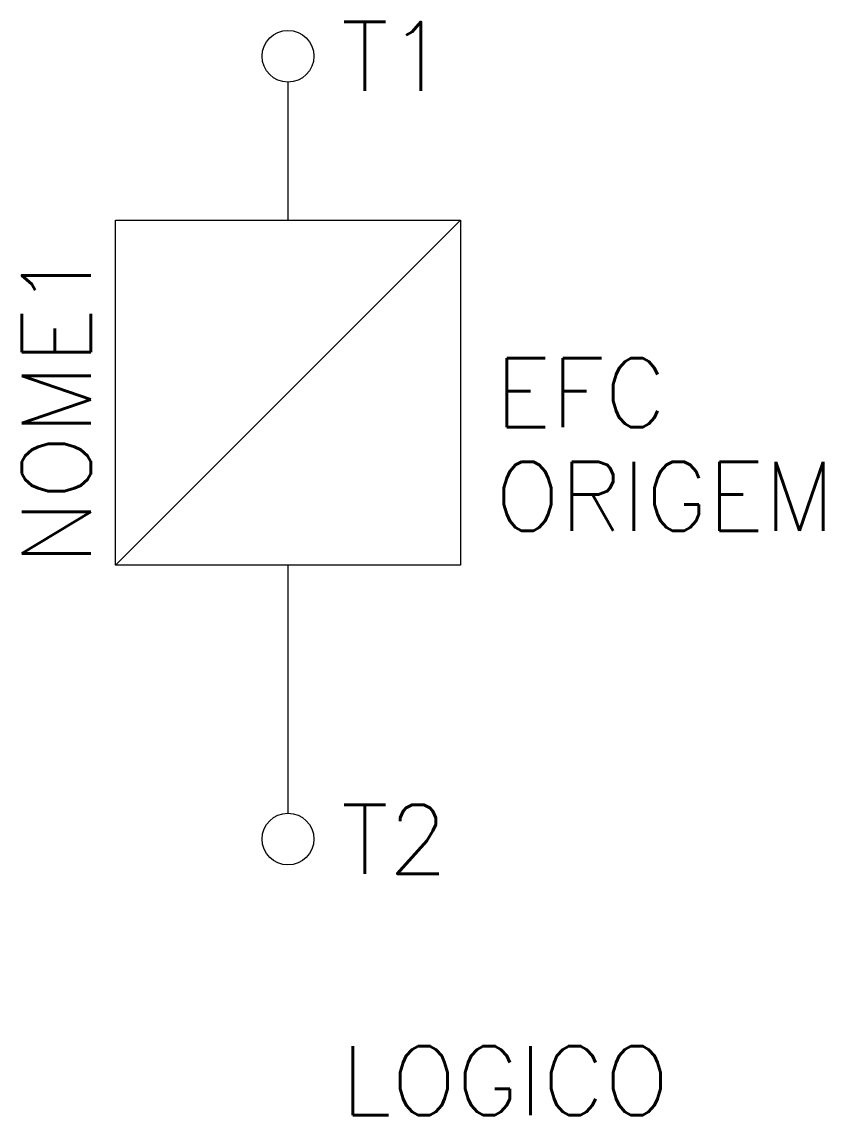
# Model space of a CAD drawing. Header units: millimetres. Extents: x -7.7 to 15.5, y -31.4 to 0.2.
import ezdxf
from ezdxf.enums import TextEntityAlignment as Align

# ---------------------------------------------------------------- set-up
doc = ezdxf.new("R2010")
doc.units = ezdxf.units.MM
doc.header["$LTSCALE"] = 10
doc.styles.add('ROMANS', font='romans.shx')

msp = doc.modelspace()

# ---------------------------------------------------------------- linework, layer by layer
at = {"color": 7, "linetype": 'Continuous'}
for p, q in [((0, -1.5), (0, -5.5)), ((-5, -15.5), (5, -5.5)), ((0, -15.5), (0, -22.685))]:
    msp.add_line(p, q, dxfattribs=at)
msp.add_lwpolyline([(-5, -5.5), (5, -5.5), (5, -15.5), (-5, -15.5)], close=True, dxfattribs=at)
msp.add_circle((0, -0.75), 0.75, dxfattribs=at)
at = {"linetype": 'Continuous'}
msp.add_circle((0, -23.435), 0.75, dxfattribs=at)

# ---------------------------------------------------------------- texts
at = {"color": 7, "lineweight": -3, "style": 'ROMANS'}
for tag, text, p in [('T1', 'T1', (1.541, -0.754)), ('EFC', '', (6, -10.5)), ('LOGICO', '', (1.541, -30.435))]:
    msp.add_attdef(tag, text=text, height=2, dxfattribs=at).set_placement(p, align=Align.MIDDLE_LEFT)
at = {"color": 7, "lineweight": -3, "style": 'ROMANS', "flags": 1}
msp.add_attdef('NOME1', text='', height=2, rotation=90, dxfattribs=at).set_placement((-6.715, -15.5), align=Align.MIDDLE_LEFT)
at = {"lineweight": -3, "style": 'ROMANS'}
for tag, text, p in [('ORIGEM', '', (6, -13.5)), ('T2', 'T2', (1.541, -23.439))]:
    msp.add_attdef(tag, text=text, height=2, dxfattribs=at).set_placement(p, align=Align.MIDDLE_LEFT)

doc.saveas('drawing.dxf')
